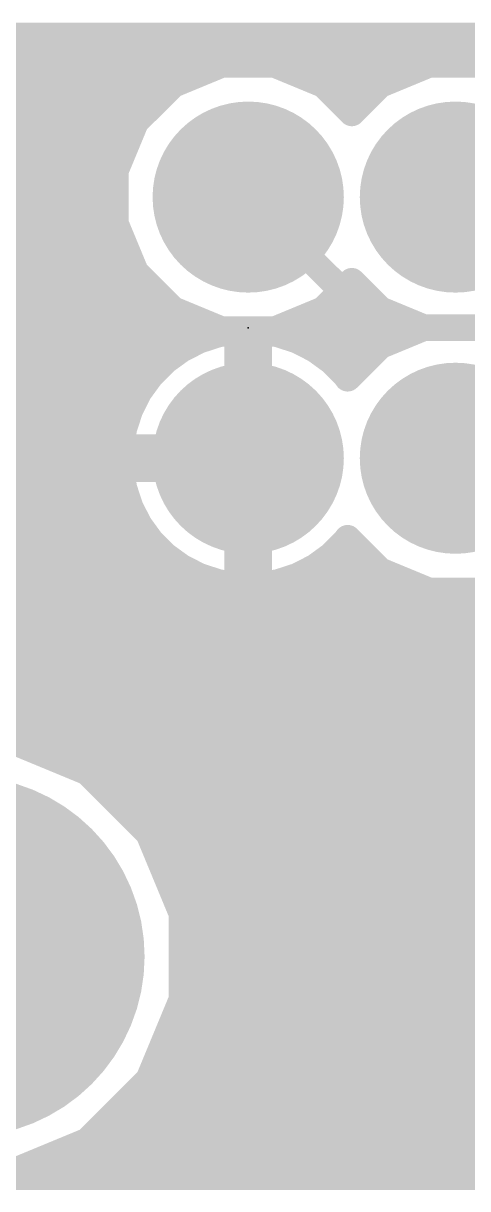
# Model space of a CAD drawing. Extents: x -0.3 to 61.8, y 0 to 38.4.
# Drawn here: x 10.17 to 14.42, y 8.52 to 19.68 of the extents above; entities that cross this region are included whole.
import ezdxf

# ---------------------------------------------------------------- set-up
doc = ezdxf.new("R2010")
doc.units = 0
for name, color, linetype in [('1', 22, 'CONTINUOUS'), ('16', 175, 'CONTINUOUS'), ('17', 82, 'CONTINUOUS'), ('21', 7, 'CONTINUOUS'), ('23', 7, 'CONTINUOUS'), ('29', 253, 'CONTINUOUS'), ('30', 253, 'CONTINUOUS')]:
    doc.layers.add(name, color=color, linetype=linetype)

# ---------------------------------------------------------------- blocks, each defined once
blk = doc.blocks.new('ROUNDP')
at = {"const_width": 0.5}
blk.add_lwpolyline([(0, -0.25, 1), (0, 0.25, 1), (0, -0.25)], format="xyb", dxfattribs=at)

msp = doc.modelspace()

# ---------------------------------------------------------------- linework, layer by layer
at = {"layer": '1'}
for points, const_width in [([(16.6062, 20.32), (14.3002, 18.014)], 0.254), ([(13.569, 16.764), (12.319, 18.014)], 0.254), ([(15.113, 16.764), (13.569, 16.764)], 0.254), ([(14.3002, 15.514), (15.1868, 15.514)], 0.4318)]:
    msp.add_lwpolyline(points, dxfattribs=dict(at, const_width=const_width))
for points, const_width in [([(12.3639, 18.0589, 1), (12.2741, 17.9691)], 0.127), ([(14.2553, 18.0589, 1), (14.3451, 17.9691)], 0.127), ([(13.569, 16.8275, 1), (13.569, 16.7005)], 0.127), ([(13.5241, 16.7191, 1), (13.6139, 16.8089)], 0.127), ([(14.3002, 15.622, 1), (14.3002, 15.4061)], 0.2159)]:
    msp.add_lwpolyline(points, format="xyb", dxfattribs=dict(at, const_width=const_width))
at = {"layer": '16', "const_width": 0.254}
for points in [[(4.318, 19.558), (16.611, 19.558)], [(4.318, 19.304), (16.8563, 19.304)], [(12.0664, 19.284), (11.5996, 19.0907)], [(12.5716, 19.284), (12.0664, 19.284)], [(13.0384, 19.0907), (12.5716, 19.284)], [(14.0476, 19.284), (13.5808, 19.0907)], [(14.5528, 19.284), (14.0476, 19.284)], [(11.5996, 19.0907), (11.2423, 18.7334)], [(13.3096, 18.8194), (13.0384, 19.0907)], [(13.5808, 19.0907), (13.3096, 18.8194)], [(4.318, 19.05), (11.559, 19.05)], [(13.079, 19.05), (13.5402, 19.05)], [(4.318, 18.796), (11.3049, 18.796)], [(11.2423, 18.7334), (11.049, 18.2666)], [(4.318, 18.542), (11.1631, 18.542)], [(4.318, 18.288), (11.0579, 18.288)], [(11.049, 18.2666), (11.049, 17.7614)], [(4.318, 18.034), (11.049, 18.034)], [(4.318, 17.78), (11.049, 17.78)], [(11.049, 17.7614), (11.2423, 17.2946)], [(4.318, 17.526), (11.1465, 17.526)], [(11.2423, 17.2946), (11.5996, 16.9373)], [(4.318, 17.272), (11.2649, 17.272)], [(13.0384, 16.9373), (13.3096, 17.2086)], [(13.3096, 17.2086), (13.5808, 16.9373)], [(4.318, 17.018), (11.5189, 17.018)], [(13.1191, 17.018), (13.5001, 17.018)], [(11.5996, 16.9373), (12.0664, 16.744)], [(12.5716, 16.744), (13.0384, 16.9373)], [(13.5808, 16.9373), (13.9993, 16.764)], [(4.318, 16.764), (12.0181, 16.764)], [(12.2174, 16.7323), (12.0335, 16.7032)], [(12.0664, 16.744), (12.5716, 16.744)], [(12.2174, 15.6156), (12.2174, 16.7323)], [(12.6045, 16.7032), (12.4206, 16.7323)], [(12.4206, 16.7323), (12.4206, 15.6156)], [(12.6199, 16.764), (13.9993, 16.764)], [(13.9993, 16.764), (13.5808, 16.5907)], [(11.851, 16.6439), (11.68, 16.5568)], [(12.0335, 16.7032), (11.851, 16.6439)], [(12.787, 16.6439), (12.6045, 16.7032)], [(12.958, 16.5568), (12.787, 16.6439)], [(4.318, 16.51), (11.6157, 16.51)], [(11.68, 16.5568), (11.5247, 16.444)], [(12.2174, 16.51), (12.4206, 16.51)], [(13.1133, 16.444), (12.958, 16.5568)], [(13.0223, 16.51), (13.5002, 16.51)], [(13.5808, 16.5907), (13.2698, 16.2796)], [(11.5247, 16.444), (11.389, 16.3083)], [(13.249, 16.3083), (13.1133, 16.444)], [(11.389, 16.3083), (11.2762, 16.153)], [(13.2698, 16.2796), (13.249, 16.3083)], [(4.318, 16.256), (11.3511, 16.256)], [(12.2174, 16.256), (12.4206, 16.256)], [(11.2762, 16.153), (11.1891, 15.982)], [(4.318, 16.002), (11.1993, 16.002)], [(11.1891, 15.982), (11.1298, 15.7995)], [(12.2174, 16.002), (12.4206, 16.002)], [(4.318, 15.748), (11.1217, 15.748)], [(11.1298, 15.7995), (11.1007, 15.6156)], [(12.2174, 15.748), (12.4206, 15.748)], [(11.1007, 15.6156), (12.2174, 15.6156)], [(12.4206, 15.6156), (12.2174, 15.6156)], [(12.2174, 15.6156), (12.2174, 15.4124)], [(4.318, 15.494), (12.2174, 15.494)], [(12.2174, 15.4124), (11.1007, 15.4124)], [(11.1007, 15.4124), (11.1298, 15.2285)], [(12.2174, 14.2957), (12.2174, 15.4124)], [(12.2174, 15.4124), (12.4206, 15.4124)], [(12.4206, 15.4124), (12.4206, 14.2957)], [(4.318, 15.24), (11.128, 15.24)], [(11.1298, 15.2285), (11.1891, 15.046)], [(12.2174, 15.24), (12.4206, 15.24)], [(11.1891, 15.046), (11.2762, 14.875)], [(4.318, 14.986), (11.2197, 14.986)], [(12.2174, 14.986), (12.4206, 14.986)], [(11.2762, 14.875), (11.389, 14.7197)], [(4.318, 14.732), (11.3801, 14.732)], [(11.389, 14.7197), (11.5247, 14.584)], [(12.2174, 14.732), (12.4206, 14.732)], [(13.1133, 14.584), (13.249, 14.7197)], [(13.249, 14.7197), (13.2698, 14.7484)], [(13.2579, 14.732), (13.2861, 14.732)], [(13.2698, 14.7484), (13.5808, 14.4373)], [(11.5247, 14.584), (11.68, 14.4712)], [(12.958, 14.4712), (13.1133, 14.584)], [(4.318, 14.478), (11.6707, 14.478)], [(11.68, 14.4712), (11.851, 14.3841)], [(11.851, 14.3841), (12.0335, 14.3248)], [(12.2174, 14.478), (12.4206, 14.478)], [(12.6045, 14.3248), (12.787, 14.3841)], [(12.787, 14.3841), (12.958, 14.4712)], [(12.9673, 14.478), (13.5401, 14.478)], [(13.5808, 14.4373), (14.0476, 14.244)], [(12.0335, 14.3248), (12.2174, 14.2957)], [(12.4206, 14.2957), (12.6045, 14.3248)], [(4.318, 14.224), (15.8893, 14.224)], [(14.0476, 14.244), (14.5528, 14.244)], [(4.318, 13.97), (15.8877, 13.97)], [(4.318, 13.716), (15.8893, 13.716)], [(4.318, 13.462), (15.9945, 13.462)], [(4.318, 13.208), (16.1289, 13.208)], [(4.318, 12.954), (16.3829, 12.954)], [(10.781, 12.5099), (10.0155, 12.827)], [(10.3221, 12.7), (19.7837, 12.7)], [(11.3669, 11.924), (10.781, 12.5099)], [(10.8449, 12.446), (19.5297, 12.446)], [(11.0989, 12.192), (17.0125, 12.192)], [(11.3529, 11.938), (16.5817, 11.938)], [(11.684, 11.1585), (11.3669, 11.924)], [(11.4663, 11.684), (16.369, 11.684)], [(11.5715, 11.43), (16.2542, 11.43)], [(11.6767, 11.176), (16.1976, 11.176)], [(11.684, 10.3299), (11.684, 11.1585)], [(11.684, 10.922), (16.1976, 10.922)], [(11.684, 10.668), (16.2542, 10.668)], [(11.684, 10.414), (16.369, 10.414)], [(11.3669, 9.5644), (11.684, 10.3299)], [(11.6136, 10.16), (16.5817, 10.16)], [(11.5084, 9.906), (17.0125, 9.906)], [(11.4032, 9.652), (21.6384, 9.652)], [(10.781, 8.9785), (11.3669, 9.5644)], [(11.2005, 9.398), (21.8093, 9.398)], [(10.9465, 9.144), (22.0633, 9.144)], [(10.0155, 8.6614), (10.781, 8.9785)], [(10.5674, 8.89), (32.2142, 8.89)], [(4.318, 8.636), (32.2072, 8.636)]]:
    msp.add_lwpolyline(points, dxfattribs=at)
at = {"layer": '16', "const_width": 0.127}
for points in [[(12.0664, 19.3475, 1), (12.0664, 19.2205)], [(12.0907, 19.2253, 1), (12.0421, 19.3427)], [(12.5959, 19.3427, 1), (12.5473, 19.2253)], [(12.5716, 19.2205, 1), (12.5716, 19.3475)], [(14.0476, 19.3475, 1), (14.0476, 19.2205)], [(14.0719, 19.2253, 1), (14.0233, 19.3427)], [(11.5753, 19.1493, 1), (11.6239, 19.032)], [(11.6445, 19.0457, 1), (11.5547, 19.1356)], [(13.0833, 19.1356, 1), (12.9935, 19.0457)], [(13.0141, 19.032, 1), (13.0627, 19.1493)], [(13.5565, 19.1493, 1), (13.6051, 19.032)], [(13.6257, 19.0457, 1), (13.5359, 19.1356)], [(11.559, 18.9865, 1), (11.559, 19.1135)], [(13.079, 19.1135, 1), (13.079, 18.9865)], [(13.5402, 18.9865, 1), (13.5402, 19.1135)], [(11.301, 18.7091, 1), (11.1837, 18.7577)], [(11.3049, 18.7325, 1), (11.3049, 18.8595)], [(13.2647, 18.8643, 1), (13.3545, 18.7745)], [(13.2647, 18.7745, 1), (13.3545, 18.8643)], [(11.1974, 18.7783, 1), (11.2872, 18.6885)], [(11.1631, 18.4785, 1), (11.1631, 18.6055)], [(11.0579, 18.2245, 1), (11.0579, 18.3515)], [(11.1125, 18.2666, 1), (10.9855, 18.2666)], [(10.9903, 18.2909, 1), (11.1077, 18.2423)], [(11.049, 17.9705, 1), (11.049, 18.0975)], [(11.1077, 17.7857, 1), (10.9903, 17.7371)], [(11.049, 17.7165, 1), (11.049, 17.8435)], [(10.9855, 17.7614, 1), (11.1125, 17.7614)], [(11.1465, 17.4625, 1), (11.1465, 17.5895)], [(11.2872, 17.3395, 1), (11.1974, 17.2497)], [(11.1837, 17.2703, 1), (11.301, 17.3189)], [(11.2649, 17.2085, 1), (11.2649, 17.3355)], [(13.3545, 17.2535, 1), (13.2647, 17.1636)], [(13.3545, 17.1636, 1), (13.2647, 17.2535)], [(11.5189, 16.9545, 1), (11.5189, 17.0815)], [(13.1191, 17.0815, 1), (13.1191, 16.9545)], [(13.5001, 16.9545, 1), (13.5001, 17.0815)], [(11.6239, 16.996, 1), (11.5753, 16.8787)], [(11.5547, 16.8924, 1), (11.6445, 16.9822)], [(12.9935, 16.9822, 1), (13.0833, 16.8924)], [(13.0627, 16.8787, 1), (13.0141, 16.996)], [(13.6051, 16.996, 1), (13.5565, 16.8787)], [(13.5359, 16.8924, 1), (13.6257, 16.9822)], [(12.0664, 16.8075, 1), (12.0664, 16.6805)], [(12.0181, 16.7005, 1), (12.0181, 16.8275)], [(12.0421, 16.6853, 1), (12.0907, 16.8027)], [(12.2809, 16.7323, 1), (12.1539, 16.7323)], [(12.2273, 16.6696, 1), (12.2075, 16.795)], [(12.4305, 16.795, 1), (12.4107, 16.6696)], [(12.4841, 16.7323, 1), (12.3571, 16.7323)], [(12.5473, 16.8027, 1), (12.5959, 16.6853)], [(12.6199, 16.8275, 1), (12.6199, 16.7005)], [(12.5716, 16.6805, 1), (12.5716, 16.8075)], [(14.0236, 16.7053, 1), (13.975, 16.8227)], [(13.975, 16.7053, 1), (14.0236, 16.8227)], [(13.9993, 16.7005, 1), (13.9993, 16.8275)], [(11.8314, 16.7043, 1), (11.8706, 16.5835)], [(11.8798, 16.5873, 1), (11.8222, 16.7005)], [(12.0236, 16.7659, 1), (12.0434, 16.6405)], [(12.0531, 16.6428, 1), (12.0139, 16.7636)], [(12.6241, 16.7636, 1), (12.5849, 16.6428)], [(12.5946, 16.6405, 1), (12.6144, 16.7659)], [(12.8158, 16.7005, 1), (12.7582, 16.5873)], [(12.7674, 16.5835, 1), (12.8066, 16.7043)], [(11.6157, 16.4465, 1), (11.6157, 16.5735)], [(11.6512, 16.6133, 1), (11.7088, 16.5002)], [(11.7173, 16.5054, 1), (11.6427, 16.6081)], [(12.2174, 16.5735, 1), (12.2174, 16.4465)], [(12.4206, 16.4465, 1), (12.4206, 16.5735)], [(12.9953, 16.6081, 1), (12.9207, 16.5054)], [(12.9292, 16.5002, 1), (12.9868, 16.6133)], [(13.0223, 16.5735, 1), (13.0223, 16.4465)], [(13.5002, 16.4465, 1), (13.5002, 16.5735)], [(13.5565, 16.6493, 1), (13.6051, 16.532)], [(13.6257, 16.5457, 1), (13.5359, 16.6356)], [(11.4874, 16.4953, 1), (11.5621, 16.3926)], [(11.5696, 16.399, 1), (11.4798, 16.4889)], [(13.1582, 16.4889, 1), (13.0684, 16.399)], [(13.0759, 16.3926, 1), (13.1506, 16.4953)], [(11.3441, 16.3532, 1), (11.4339, 16.2634)], [(11.4404, 16.2709, 1), (11.3377, 16.3456)], [(13.3003, 16.3456, 1), (13.1976, 16.2709)], [(13.204, 16.2634, 1), (13.2939, 16.3532)], [(11.3511, 16.1925, 1), (11.3511, 16.3195)], [(12.2174, 16.3195, 1), (12.2174, 16.1925)], [(12.4206, 16.1925, 1), (12.4206, 16.3195)], [(13.2249, 16.3245, 1), (13.3147, 16.2347)], [(13.2184, 16.2423, 1), (13.3211, 16.3169)], [(11.2249, 16.1903, 1), (11.3276, 16.1157)], [(11.3328, 16.1242, 1), (11.2197, 16.1818)], [(11.1325, 16.0108, 1), (11.2457, 15.9532)], [(11.2495, 15.9624, 1), (11.1287, 16.0016)], [(11.1993, 15.9385, 1), (11.1993, 16.0655)], [(12.2174, 16.0655, 1), (12.2174, 15.9385)], [(12.4206, 15.9385, 1), (12.4206, 16.0655)], [(11.0694, 15.8191, 1), (11.1902, 15.7799)], [(11.1925, 15.7896, 1), (11.0671, 15.8094)], [(11.1217, 15.6845, 1), (11.1217, 15.8115)], [(12.2174, 15.8115, 1), (12.2174, 15.6845)], [(12.4206, 15.6845, 1), (12.4206, 15.8115)], [(11.1007, 15.6791, 1), (11.1007, 15.5521)], [(12.2174, 15.6791, 1), (12.2174, 15.5521)], [(12.2809, 15.6156, 1), (12.1539, 15.6156)], [(12.2174, 15.5521, 1), (12.2174, 15.6791)], [(12.4206, 15.5521, 1), (12.4206, 15.6791)], [(11.038, 15.6255, 1), (11.1634, 15.6057)], [(12.1539, 15.6156, 1), (12.2809, 15.6156)], [(12.2174, 15.4305, 1), (12.2174, 15.5575)], [(12.3571, 15.6156, 1), (12.4841, 15.6156)], [(11.1007, 15.4759, 1), (11.1007, 15.3489)], [(11.1634, 15.4223, 1), (11.038, 15.4025)], [(12.2809, 15.4124, 1), (12.1539, 15.4124)], [(12.2174, 15.4759, 1), (12.2174, 15.3489)], [(12.2174, 15.3489, 1), (12.2174, 15.4759)], [(12.4841, 15.4124, 1), (12.3571, 15.4124)], [(12.4206, 15.3489, 1), (12.4206, 15.4759)], [(12.1539, 15.4124, 1), (12.2809, 15.4124)], [(11.1902, 15.2481, 1), (11.0694, 15.2089)], [(11.0671, 15.2186, 1), (11.1925, 15.2384)], [(11.128, 15.1765, 1), (11.128, 15.3035)], [(12.2174, 15.3035, 1), (12.2174, 15.1765)], [(12.4206, 15.1765, 1), (12.4206, 15.3035)], [(11.2457, 15.0748, 1), (11.1325, 15.0172)], [(11.1287, 15.0264, 1), (11.2495, 15.0656)], [(11.2197, 14.9225, 1), (11.2197, 15.0495)], [(12.2174, 15.0495, 1), (12.2174, 14.9225)], [(12.4206, 14.9225, 1), (12.4206, 15.0495)], [(11.3276, 14.9123, 1), (11.2249, 14.8377)], [(11.2197, 14.8462, 1), (11.3328, 14.9038)], [(11.4339, 14.7646, 1), (11.3441, 14.6748)], [(11.3801, 14.6685, 1), (11.3801, 14.7955)], [(12.2174, 14.7955, 1), (12.2174, 14.6685)], [(12.4206, 14.6685, 1), (12.4206, 14.7955)], [(13.2579, 14.7955, 1), (13.2579, 14.6685)], [(13.2939, 14.6748, 1), (13.204, 14.7646)], [(13.3147, 14.7933, 1), (13.2249, 14.7035)], [(13.3211, 14.7111, 1), (13.2184, 14.7857)], [(13.2861, 14.6685, 1), (13.2861, 14.7955)], [(11.3377, 14.6824, 1), (11.4404, 14.7571)], [(13.1976, 14.7571, 1), (13.3003, 14.6824)], [(11.5621, 14.6354, 1), (11.4874, 14.5327)], [(11.4798, 14.5391, 1), (11.5696, 14.6289)], [(13.0684, 14.6289, 1), (13.1582, 14.5391)], [(13.1506, 14.5327, 1), (13.0759, 14.6354)], [(11.7088, 14.5278, 1), (11.6512, 14.4147)], [(11.6427, 14.4199, 1), (11.7173, 14.5226)], [(11.6707, 14.4145, 1), (11.6707, 14.5415)], [(11.8706, 14.4445, 1), (11.8314, 14.3237)], [(11.8222, 14.3275, 1), (11.8798, 14.4407)], [(12.2174, 14.5415, 1), (12.2174, 14.4145)], [(12.4206, 14.4145, 1), (12.4206, 14.5415)], [(12.7582, 14.4407, 1), (12.8158, 14.3275)], [(12.8066, 14.3237, 1), (12.7674, 14.4445)], [(12.9207, 14.5226, 1), (12.9953, 14.4199)], [(12.9673, 14.5415, 1), (12.9673, 14.4145)], [(12.9868, 14.4147, 1), (12.9292, 14.5278)], [(13.6051, 14.496, 1), (13.5565, 14.3787)], [(13.5359, 14.3924, 1), (13.6257, 14.4822)], [(13.5401, 14.4145, 1), (13.5401, 14.5415)], [(12.0434, 14.3875, 1), (12.0236, 14.2621)], [(12.0139, 14.2644, 1), (12.0531, 14.3852)], [(12.2075, 14.233, 1), (12.2273, 14.3584)], [(12.4107, 14.3584, 1), (12.4305, 14.233)], [(12.5849, 14.3852, 1), (12.6241, 14.2644)], [(12.6144, 14.2621, 1), (12.5946, 14.3875)], [(12.1539, 14.2957, 1), (12.2809, 14.2957)], [(12.3571, 14.2957, 1), (12.4841, 14.2957)], [(14.0476, 14.3075, 1), (14.0476, 14.1805)], [(14.0233, 14.1853, 1), (14.0719, 14.3027)], [(10.3221, 12.7635, 1), (10.3221, 12.6365)], [(10.8259, 12.5548, 1), (10.7361, 12.465)], [(10.7567, 12.4512, 1), (10.8053, 12.5686)], [(10.8449, 12.5095, 1), (10.8449, 12.3825)], [(11.0989, 12.2555, 1), (11.0989, 12.1285)], [(11.3529, 12.0015, 1), (11.3529, 11.8745)], [(11.4256, 11.9483, 1), (11.3082, 11.8997)], [(11.322, 11.8791, 1), (11.4118, 11.9689)], [(11.4663, 11.7475, 1), (11.4663, 11.6205)], [(11.5715, 11.4935, 1), (11.5715, 11.3665)], [(11.6767, 11.2395, 1), (11.6767, 11.1125)], [(11.7475, 11.1585, 1), (11.6205, 11.1585)], [(11.6253, 11.1342, 1), (11.7427, 11.1828)], [(11.684, 10.9855, 1), (11.684, 10.8585)], [(11.684, 10.7315, 1), (11.684, 10.6045)], [(11.684, 10.4775, 1), (11.684, 10.3505)], [(11.6205, 10.3299, 1), (11.7475, 10.3299)], [(11.7427, 10.3056, 1), (11.6253, 10.3542)], [(11.6136, 10.2235, 1), (11.6136, 10.0965)], [(11.5084, 9.9695, 1), (11.5084, 9.8425)], [(11.4032, 9.7155, 1), (11.4032, 9.5885)], [(11.3082, 9.5887, 1), (11.4256, 9.5401)], [(11.4118, 9.5195, 1), (11.322, 9.6093)], [(11.2005, 9.4615, 1), (11.2005, 9.3345)], [(10.9465, 9.2075, 1), (10.9465, 9.0805)], [(10.7361, 9.0234, 1), (10.8259, 8.9336)], [(10.8053, 8.9198, 1), (10.7567, 9.0372)], [(10.5674, 8.9535, 1), (10.5674, 8.8265)]]:
    msp.add_lwpolyline(points, format="xyb", dxfattribs=at)
at = {"layer": '21', "const_width": 0.2032}
msp.add_lwpolyline([(11.719, 10.764), (15.619, 10.764)], dxfattribs=at)
at = {"layer": '21', "const_width": 0.1016}
msp.add_lwpolyline([(11.719, 10.8148, 1), (11.719, 10.7132)], format="xyb", dxfattribs=at)
at = {"layer": '23'}
msp.add_point((12.319, 16.764), dxfattribs=at)

# ---------------------------------------------------------------- block references
at = {"layer": '17', "xscale": 1.6764, "yscale": 1.6764}
for p, rotation in [((12.319, 18.014), 270), ((12.319, 18.014), 270), ((14.3002, 18.014), 90), ((14.3002, 18.014), 90), ((12.319, 15.514), 270), ((12.319, 15.514), 270), ((14.3002, 15.514), 90), ((14.3002, 15.514), 90)]:
    msp.add_blockref('ROUNDP', p, dxfattribs=dict(at, rotation=rotation))
at = {"layer": '17', "xscale": 3.302, "yscale": 3.302}
msp.add_blockref('ROUNDP', (9.6012, 10.7442), dxfattribs=at)
msp.add_blockref('ROUNDP', (9.6012, 10.7442), dxfattribs=at)
at = {"layer": '29', "xscale": 1.8288, "yscale": 1.8288}
for p, rotation in [((12.319, 18.014), 270), ((14.3002, 18.014), 90), ((12.319, 15.514), 270), ((14.3002, 15.514), 90)]:
    msp.add_blockref('ROUNDP', p, dxfattribs=dict(at, rotation=rotation))
at = {"layer": '29', "xscale": 3.4544, "yscale": 3.4544}
msp.add_blockref('ROUNDP', (9.6012, 10.7442), dxfattribs=at)
at = {"layer": '30', "xscale": 1.8288, "yscale": 1.8288}
for p, rotation in [((12.319, 18.014), 270), ((14.3002, 18.014), 90), ((12.319, 15.514), 270), ((14.3002, 15.514), 90)]:
    msp.add_blockref('ROUNDP', p, dxfattribs=dict(at, rotation=rotation))
at = {"layer": '30', "xscale": 3.4544, "yscale": 3.4544}
msp.add_blockref('ROUNDP', (9.6012, 10.7442), dxfattribs=at)

doc.saveas('drawing.dxf')
